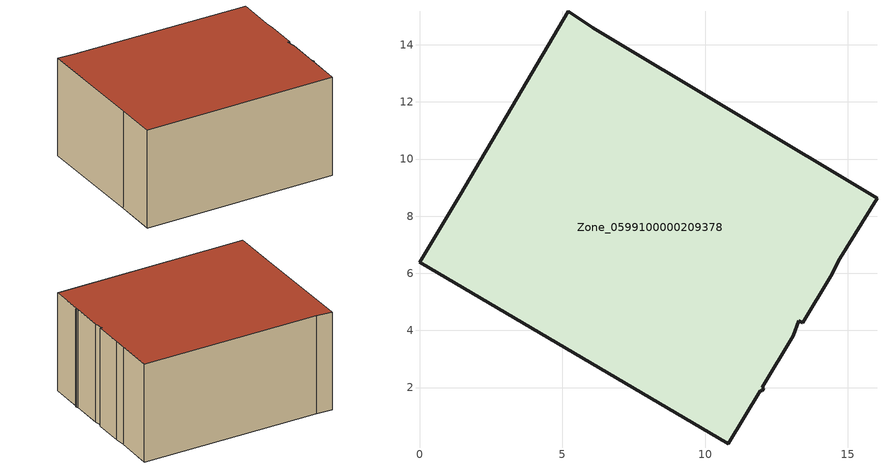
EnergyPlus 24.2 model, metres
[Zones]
Zone_0599100000209378
 floor ground (C_G): 13.09,3.81 12,2 12.05,1.97 12,1.9 11.94,1.89 10.81,0.03 0,6.38 1.43,8.75 5.2,15.17 6.06,14.59 16.02,8.62 14.72,6.51 14.4,5.9 13.42,4.27 13.29,4.35 z0
 wall outside (C_F): 6.06,14.59 5.2,15.17 1.43,8.75 0,6.38 10.81,0.03 11.94,1.89 12,1.9 12.05,1.97 12,2 13.09,3.81 13.29,4.35 13.42,4.27 14.4,5.9 14.72,6.51 16.02,8.62 6.06,14.59 z0:6.48
 roof outside (C_R): 12,2 13.09,3.81 13.29,4.35 13.42,4.27 14.4,5.9 14.72,6.51 16.02,8.62 6.06,14.59 5.2,15.17 1.43,8.75 0,6.38 10.81,0.03 11.94,1.89 12,1.9 12.05,1.97 z6.48
[BUILDING]
Pand.0599100000209378: North Axis=0; Terrain=City; Loads Convergence Tolerance Value=0.04; Temperature Convergence Tolerance Value=0.4; Solar Distribution=FullExterior; Maximum Number of Warmup Days=25; Minimum Number of Warmup Days=1
[Site:Location]
Rotterdam.The.Hague.AP_ZH_NLD Design_Conditions: Latitude=51.96; Longitude=4.45; Time Zone=1; Elevation=-4.5
[SITE:GROUNDTEMPERATURE:BUILDINGSURFACE]
18, 18, 18, 18, 18, 18, 18, 18, 18, 18, 18, 18
[MATERIAL] Thermal Absorptance=0.9; Solar Absorptance=0.7; Visible Absorptance=0.7
Name | Roughness | Thickness | Conductivity | Density | Specific Heat
G.D.1965 | MediumSmooth | 0.15 | 1 | 540 | 1210
F.D.1965 | Rough | 0.3 | 0.857143 | 1920 | 840
R.D.1965 | MediumRough | 0.2 | 0.08 | 1500 | 1000
[CONSTRUCTION]
C_G: G.D.1965
C_F: F.D.1965
C_R: R.D.1965
[ZONE]
Zone_0599100000209378: Type=1; Multiplier=1; Ceiling Height=Autocalculate; Volume=Autocalculate; Floor Area=autocalculate; Part of Total Floor Area=Yes
[ZONEINFILTRATION:DESIGNFLOWRATE]
Infil_Zone_0599100000209378: Zone or ZoneList or Space or SpaceList=Zone_0599100000209378; Schedule=AlwaysOn; Design Flow Rate Calculation Method=Flow/Area; Flow Rate per Floor Area=0.0042; Constant Term Coefficient=1; Temperature Term Coefficient=0; Velocity Term Coefficient=0; Velocity Squared Term Coefficient=0
[HVACTEMPLATE:ZONE:IDEALLOADSAIRSYSTEM]
Zone_0599100000209378: Maximum Heating Supply Air Temperature=50; Minimum Cooling Supply Air Temperature=13; Maximum Heating Supply Air Humidity Ratio=0.0156; Minimum Cooling Supply Air Humidity Ratio=0.0077; Heating Limit=NoLimit; Cooling Limit=NoLimit; Dehumidification Control Type=ConstantSensibleHeatRatio; Cooling Sensible Heat Ratio=0.7; Dehumidification Setpoint=60; Humidification Control Type=None; Humidification Setpoint=30; Outdoor Air Method=None; Outdoor Air Flow Rate per Person=0.00944; Outdoor Air Flow Rate per Zone Floor Area=0; Outdoor Air Flow Rate per Zone=0; Demand Controlled Ventilation Type=None; Outdoor Air Economizer Type=NoEconomizer; Heat Recovery Type=None; Sensible Heat Recovery Effectiveness=0.7; Latent Heat Recovery Effectiveness=0.65
[ZONECONTROL:THERMOSTAT]
ThermostatControl_Zone_0599100000209378: Zone or ZoneList=Zone_0599100000209378; Control Type Schedule=DualSetpointControlType; Control 1=Thermostat_Zone_0599100000209378; Temperature Difference Between Cutout And Setpoint=0
[THERMOSTATSETPOINT:DUALSETPOINT]
Thermostat_Zone_0599100000209378: Heating Setpoint Temperature Schedule=HeatingSetpoint_Zone_0599100000209378; Cooling Setpoint Temperature Schedule=CoolingSetpoint_Zone_0599100000209378
[SCHEDULE:COMPACT]
HeatingSetpoint_Zone_0599100000209378: Through: 12/31, For: AllDays, Until: 24:00, 21
CoolingSetpoint_Zone_0599100000209378: Through: 12/31, For: AllDays, Until: 24:00, 24
DualSetpointControlType: Through: 12/31, For: AllDays, Until: 24:00, 4
AlwaysOn: Through: 12/31, For: AllDays, Until: 24:00, 1
